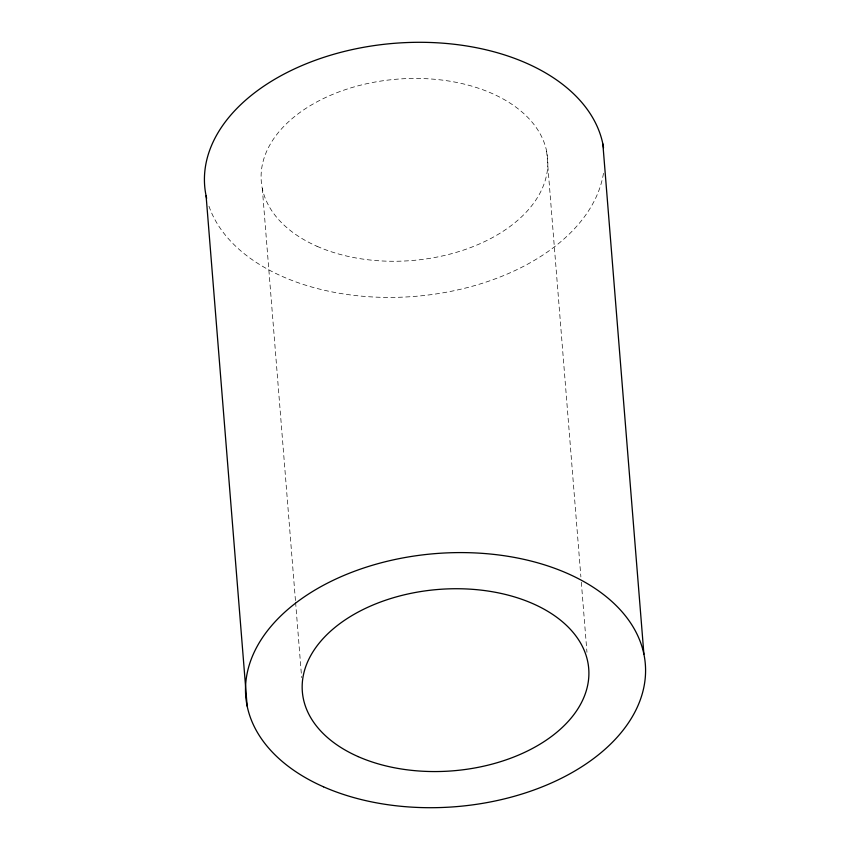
<?xml version="1.0" encoding="UTF-8"?>
<svg xmlns="http://www.w3.org/2000/svg" width="850" height="850" viewBox="0 0 850 850"><rect width="100%" height="100%" fill="white"/><g stroke="black" fill="none" stroke-linecap="round" stroke-linejoin="round"><path stroke-width="0.64" stroke-dasharray="4.25 3.19" d="M546.646 151.258L580.89 576.938M581.315 582.229L586.957 652.29M262.299 188.456L295.481 600.918M295.587 602.236L301.654 677.599M603.479 173.294A200.441 126.958 -4.6 0 1 414.205 296.438A200.441 126.958 -4.6 0 1 208.399 204.51M317.029 246.298A143.65 90.982 -4.6 0 0 546.593 175.058A143.65 90.982 -4.6 0 0 349.796 88.209A143.65 90.982 -4.6 0 0 317.029 246.298"/><path stroke-width="1.27" d="M602.852 143.905L643.907 654.192M206.093 195.808L247.148 706.095M206.646 198.294A200.441 126.958 -4.6 0 1 379.642 44.838A200.441 126.958 -4.6 0 1 603.532 147.656M323.521 786.813A200.441 126.958 -4.6 0 0 643.832 687.395A200.441 126.958 -4.6 0 0 369.24 566.227A200.441 126.958 -4.6 0 0 323.521 786.813M358.084 756.585A143.65 90.982 -4.6 0 0 587.648 685.344A143.65 90.982 -4.6 0 0 390.851 598.506A143.65 90.982 -4.6 0 0 358.084 756.585"/></g></svg>
